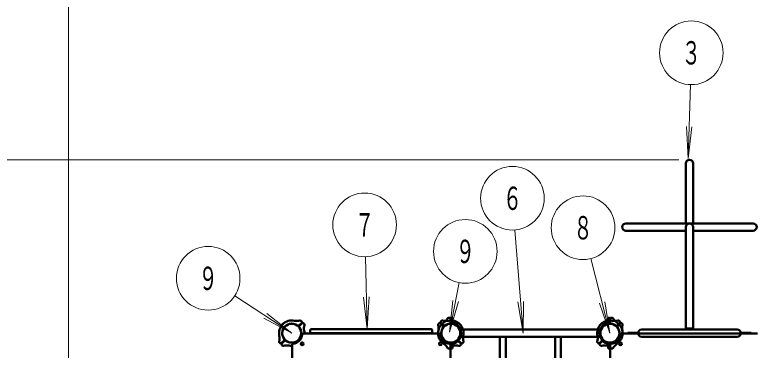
# Model space of a CAD drawing. Units: millimetres on the paper. Extents: x -385 to 0, y -594 to 267.
# Drawn here: x -317.4 to -247.6, y 177.6 to 209.2 of the extents above; entities that cross this region are included whole.
import ezdxf
from ezdxf.enums import TextEntityAlignment as Align

# ---------------------------------------------------------------- set-up
doc = ezdxf.new("R2010")
doc.units = ezdxf.units.MM
doc.layers.add('LY_1', color=7, linetype='Continuous', lineweight=50)
doc.styles.add('ＭＳ ゴシック', font='')
doc.styles.get('ＭＳ ゴシック').set_extended_font_data('MS Gothic')

msp = doc.modelspace()

# ---------------------------------------------------------------- linework, layer by layer
at = {"layer": 'LY_1', "lineweight": 13}
for p, q in [((-312.361, 172.702), (-312.361, 242.542)), ((-312.361, 172.702), (-312.361, 242.542)), ((-253.725, 202.62), (-253.932, 195.675)), ((-253.932, 195.675), (-254.104, 198.671)), ((-253.932, 195.675), (-253.581, 198.655)), ((-254.812, 195.542), (-359.361, 195.542)), ((-254.812, 195.542), (-359.361, 195.542)), ((-270.266, 188.925), (-269.495, 179.193)), ((-284.367, 186.411), (-284.212, 179.625)), ((-263.104, 186.231), (-261.311, 179.202)), ((-275.516, 183.966), (-276.423, 179.299)), ((-296.682, 182.727), (-291.311, 179.202)), ((-284.212, 179.625), (-284.542, 182.607)), ((-284.212, 179.625), (-284.019, 182.619)), ((-276.423, 179.299), (-276.11, 182.282)), ((-276.423, 179.299), (-275.596, 182.182)), ((-269.495, 179.193), (-269.992, 182.151)), ((-269.495, 179.193), (-269.471, 182.193)), ((-261.311, 179.202), (-262.303, 182.033)), ((-261.311, 179.202), (-261.797, 182.162)), ((-291.311, 179.202), (-293.666, 181.06)), ((-291.311, 179.202), (-293.953, 180.623))]:
    msp.add_line(p, q, dxfattribs=at)
at = {"layer": 'LY_1', "color": 140}
for p, q in [((-254.151, 189.542), (-254.151, 195.202)), ((-253.471, 195.202), (-253.471, 189.542)), ((-259.811, 189.542), (-253.811, 189.542)), ((-254.151, 189.202), (-254.151, 179.642)), ((-253.811, 189.542), (-247.811, 189.542)), ((-253.471, 189.202), (-253.471, 179.642)), ((-254.151, 188.862), (-259.811, 188.862)), ((-247.811, 188.862), (-253.471, 188.862)), ((-292.007, 180.18), (-292.009, 180.182)), ((-290.67, 179.886), (-290.337, 180.219)), ((-290.627, 179.843), (-290.294, 180.177)), ((-290.338, 180.277), (-290.444, 180.376)), ((-290.237, 180.176), (-290.137, 180.069)), ((-277.386, 180.176), (-277.486, 180.069)), ((-276.996, 179.843), (-277.329, 180.177)), ((-276.953, 179.886), (-277.286, 180.219)), ((-277.285, 180.277), (-277.179, 180.376)), ((-276.383, 180.65), (-276.54, 180.645)), ((-276.341, 180.139), (-276.341, 180.61)), ((-276.161, 180.642), (-276.281, 180.642)), ((-276.281, 180.131), (-276.281, 180.642)), ((-276.161, 180.2), (-276.161, 180.642)), ((-275.616, 180.18), (-275.614, 180.182)), ((-262.007, 180.18), (-262.009, 180.182)), ((-261.461, 180.2), (-261.461, 180.642)), ((-261.461, 180.642), (-261.341, 180.642)), ((-261.341, 180.131), (-261.341, 180.642)), ((-261.341, 180.139), (-261.341, 180.61)), ((-261.281, 180.139), (-261.281, 180.61)), ((-261.24, 180.65), (-261.083, 180.645)), ((-260.67, 179.886), (-260.337, 180.219)), ((-260.627, 179.843), (-260.294, 180.177)), ((-260.338, 180.277), (-260.444, 180.376)), ((-260.237, 180.176), (-260.137, 180.069)), ((-292.29, 179.897), (-292.292, 179.899)), ((-289.561, 179.482), (-289.561, 179.302)), ((-278.161, 179.582), (-289.461, 179.582)), ((-278.061, 179.482), (-278.061, 179.302)), ((-262.228, 179.542), (-275.395, 179.542)), ((-275.333, 179.897), (-275.331, 179.899)), ((-262.29, 179.897), (-262.292, 179.899)), ((-258.311, 179.542), (-249.311, 179.542)), ((-254.151, 179.642), (-253.471, 179.642)), ((-254.083, 179.642), (-254.083, 179.542)), ((-253.539, 179.642), (-253.539, 179.542)), ((-283.811, 179.172), (-290.219, 179.172)), ((-278.161, 179.202), (-289.461, 179.202)), ((-283.811, 179.172), (-277.404, 179.172)), ((-262.228, 178.862), (-275.395, 178.862)), ((-271.683, 174.536), (-271.683, 178.862)), ((-271.139, 174.702), (-271.139, 178.862)), ((-266.483, 178.862), (-266.483, 174.702)), ((-265.939, 178.862), (-265.939, 174.536)), ((-253.811, 179.172), (-260.219, 179.172)), ((-259.62, 179.234), (-259.62, 179.17)), ((-259.62, 179.234), (-258.65, 179.234)), ((-259.62, 179.17), (-258.65, 179.17)), ((-258.311, 178.862), (-249.311, 178.862)), ((-253.811, 179.172), (-247.404, 179.172)), ((-248.003, 179.234), (-248.973, 179.234)), ((-248.003, 179.17), (-248.973, 179.17)), ((-248.003, 179.234), (-248.003, 179.17)), ((-292.386, 178.228), (-292.494, 178.343)), ((-291.996, 178.56), (-292.329, 178.227)), ((-291.953, 178.518), (-292.286, 178.185)), ((-292.285, 178.127), (-292.17, 178.02)), ((-291.281, 171.702), (-291.281, 178.11)), ((-276.341, 178.264), (-276.341, 177.793)), ((-276.341, 171.702), (-276.341, 178.11)), ((-276.281, 178.273), (-276.281, 177.762)), ((-276.281, 178.264), (-276.281, 177.793)), ((-276.161, 178.204), (-276.161, 177.762)), ((-275.67, 178.518), (-275.337, 178.185)), ((-275.627, 178.56), (-275.294, 178.227)), ((-275.338, 178.127), (-275.453, 178.02)), ((-275.237, 178.228), (-275.129, 178.343)), ((-262.386, 178.228), (-262.494, 178.343)), ((-261.996, 178.56), (-262.329, 178.227)), ((-261.953, 178.518), (-262.286, 178.185)), ((-262.285, 178.127), (-262.17, 178.02)), ((-261.461, 178.204), (-261.461, 177.762)), ((-261.341, 178.273), (-261.341, 177.762)), ((-261.281, 178.264), (-261.281, 177.793)), ((-261.281, 171.702), (-261.281, 178.11)), ((-276.383, 177.753), (-276.54, 177.759)), ((-276.161, 177.762), (-276.281, 177.762)), ((-261.461, 177.762), (-261.341, 177.762)), ((-261.24, 177.753), (-261.083, 177.759))]:
    msp.add_line(p, q, dxfattribs=at)
at = {"layer": 'LY_1', "lineweight": 13}
for centre in [(-253.635, 205.618), (-270.503, 191.916), (-284.436, 189.41), (-263.846, 189.138), (-274.943, 186.911), (-299.19, 184.374)]:
    msp.add_circle(centre, 3, dxfattribs=at)
at = {"layer": 'LY_1', "color": 140}
for centre, radius in [((-291.311, 179.202), 0.89), ((-276.311, 179.202), 0.89), ((-261.311, 179.202), 0.89), ((-290.322, 178.212), 0.13), ((-277.301, 178.212), 0.13), ((-260.322, 178.212), 0.13)]:
    msp.add_circle(centre, radius, dxfattribs=at)
for centre, radius, start, end in [((-253.811, 195.202), 0.34, 0, 180), ((-259.811, 189.202), 0.34, 90, 270), ((-253.811, 189.202), 0.34, 0, 180), ((-247.811, 189.202), 0.34, 270, 90), ((-291.311, 179.202), 1.22, 126.37307, 135), ((-291.311, 179.202), 1.2, 77.72719, 135), ((-292.023, 180.168), 0.02, 45, 126.37307), ((-290.844, 181.352), 1, 257.72719, 287.54116), ((-290.512, 180.303), 0.1, 47, 107.54116), ((-290.365, 180.247), 0.04, 315, 47), ((-290.266, 180.148), 0.04, 43, 135), ((-276.311, 179.202), 1.2, 122.72719, 180), ((-277.357, 180.148), 0.04, 45, 137), ((-277.258, 180.247), 0.04, 133, 225), ((-277.111, 180.303), 0.1, 72.45884, 133), ((-276.779, 181.352), 1, 252.45884, 282.27281), ((-277.501, 181.053), 1, 302.72719, 332.54116), ((-276.525, 180.545), 0.1, 92, 152.54116), ((-276.311, 179.202), 1.2, 45, 102.27281), ((-276.381, 180.61), 0.04, 0, 92), ((-276.381, 180.139), 0.04, 274.27066, 0), ((-276.352, 179.202), 1.016, 274.0072, 85.9928), ((-276.352, 179.202), 0.932, 274.36904, 85.63096), ((-275.6, 180.168), 0.02, 53.62693, 135), ((-276.311, 179.202), 1.22, 45, 53.62693), ((-261.27, 179.202), 1.016, 94.0072, 265.9928), ((-261.27, 179.202), 0.932, 94.36904, 265.63096), ((-261.311, 179.202), 1.22, 126.37307, 135), ((-261.311, 179.202), 1.2, 77.72719, 135), ((-262.023, 180.168), 0.02, 45, 126.37307), ((-261.241, 180.61), 0.04, 88, 180), ((-261.241, 180.139), 0.04, 180, 265.72934), ((-261.098, 180.545), 0.1, 27.45884, 88), ((-260.844, 181.352), 1, 257.72719, 287.54116), ((-260.122, 181.053), 1, 207.45884, 237.27281), ((-261.311, 179.202), 1.2, 0, 57.2728), ((-260.512, 180.303), 0.1, 47, 107.54116), ((-260.365, 180.247), 0.04, 315, 47), ((-260.266, 180.148), 0.04, 43, 135), ((-291.311, 179.202), 1.2, 135, 192.27281), ((-292.278, 179.913), 0.02, 143.62693, 225), ((-291.311, 179.202), 1.22, 135, 143.62693), ((-291.311, 179.202), 0.9, 135, 220.72934), ((-291.311, 179.202), 0.9, 49.27066, 135), ((-290.698, 179.914), 0.04, 229.27066, 315), ((-291.311, 179.202), 0.9, 315, 40.72934), ((-290.599, 179.815), 0.04, 135, 220.72934), ((-289.162, 179.669), 1, 162.45884, 192.27281), ((-290.211, 180.001), 0.1, 342.45884, 43), ((-291.311, 179.202), 1.2, 358.56746, 12.27281), ((-289.461, 179.482), 0.1, 90, 180), ((-278.161, 179.482), 0.1, 0, 90), ((-277.412, 180.001), 0.1, 137, 197.54116), ((-276.311, 179.202), 1.2, 167.72719, 181.43254), ((-278.461, 179.669), 1, 347.72719, 17.54116), ((-276.311, 179.202), 0.9, 94.27066, 180), ((-276.311, 179.202), 0.9, 139.27066, 225), ((-277.024, 179.815), 0.04, 319.27066, 45), ((-276.925, 179.914), 0.04, 225, 310.72934), ((-276.311, 179.202), 0.9, 45, 130.72934), ((-276.311, 179.202), 0.9, 319.27066, 45), ((-276.311, 179.202), 1.2, 347.72719, 45), ((-276.311, 179.202), 1.22, 36.37307, 45), ((-275.345, 179.913), 0.02, 315, 36.37307), ((-261.311, 179.202), 1.2, 135, 192.27281), ((-262.278, 179.913), 0.02, 143.62693, 225), ((-261.311, 179.202), 1.22, 135, 143.62693), ((-261.311, 179.202), 0.9, 135, 220.72934), ((-261.311, 179.202), 0.9, 49.27066, 135), ((-261.311, 179.202), 0.9, 0, 85.72934), ((-260.698, 179.914), 0.04, 229.27066, 315), ((-261.311, 179.202), 0.9, 315, 40.72934), ((-260.599, 179.815), 0.04, 135, 220.72934), ((-259.162, 179.669), 1, 162.45884, 192.27281), ((-260.211, 180.001), 0.1, 342.45884, 43), ((-261.311, 179.202), 1.2, 358.56746, 12.27281), ((-258.311, 179.202), 0.34, 90, 270), ((-249.311, 179.202), 0.34, 270, 90), ((-293.461, 178.734), 1, 342.45884, 12.27281), ((-291.311, 179.202), 1, 276.78718, 353.21282), ((-290.219, 179.072), 0.1, 90, 173.21282), ((-289.461, 179.302), 0.1, 180, 270), ((-278.161, 179.302), 0.1, 270, 0), ((-276.311, 179.202), 1.2, 180, 237.27281), ((-277.404, 179.072), 0.1, 6.78718, 90), ((-276.311, 179.202), 1, 186.78718, 263.21282), ((-276.311, 179.202), 0.9, 180, 265.72934), ((-274.162, 178.734), 1, 167.72719, 197.54116), ((-263.461, 178.734), 1, 342.45884, 12.27281), ((-261.311, 179.202), 0.9, 274.27066, 0), ((-261.311, 179.202), 1, 276.78718, 353.21282), ((-261.311, 179.202), 1.2, 302.72719, 0), ((-260.219, 179.072), 0.1, 90, 173.21282), ((-292.412, 178.403), 0.1, 162.45884, 223), ((-292.357, 178.255), 0.04, 223, 315), ((-292.258, 178.156), 0.04, 135, 227), ((-292.111, 178.101), 0.1, 227, 287.54116), ((-291.779, 177.052), 1, 77.72719, 107.54116), ((-292.024, 178.589), 0.04, 315, 40.72934), ((-291.925, 178.49), 0.04, 49.27066, 135), ((-291.311, 179.202), 0.9, 229.27066, 315), ((-291.311, 179.202), 1.2, 257.72719, 271.43254), ((-291.181, 178.11), 0.1, 96.78718, 180), ((-277.501, 177.351), 1, 27.45884, 57.2728), ((-276.311, 179.202), 0.9, 225, 310.72934), ((-276.441, 178.11), 0.1, 0, 83.21282), ((-276.381, 178.264), 0.04, 0, 85.72934), ((-276.311, 179.202), 1.2, 268.56746, 282.27281), ((-275.844, 177.052), 1, 72.45884, 102.27281), ((-275.698, 178.49), 0.04, 45, 130.72934), ((-275.599, 178.589), 0.04, 139.27066, 225), ((-275.512, 178.101), 0.1, 252.45884, 313), ((-275.365, 178.156), 0.04, 313, 45), ((-275.266, 178.255), 0.04, 225, 317), ((-275.211, 178.403), 0.1, 317, 17.54116), ((-262.412, 178.403), 0.1, 162.45884, 223), ((-262.357, 178.255), 0.04, 223, 315), ((-262.258, 178.156), 0.04, 135, 227), ((-262.111, 178.101), 0.1, 227, 287.54116), ((-261.779, 177.052), 1, 77.72719, 107.54116), ((-262.024, 178.589), 0.04, 315, 40.72934), ((-261.925, 178.49), 0.04, 49.27066, 135), ((-261.311, 179.202), 0.9, 229.27066, 315), ((-261.311, 179.202), 1.2, 257.72719, 271.43254), ((-261.241, 178.264), 0.04, 94.27066, 180), ((-261.181, 178.11), 0.1, 96.78718, 180), ((-260.122, 177.351), 1, 122.72719, 152.54116), ((-276.525, 177.858), 0.1, 207.45884, 268), ((-276.381, 177.793), 0.04, 268, 0), ((-261.241, 177.793), 0.04, 180, 272), ((-261.098, 177.858), 0.1, 272, 332.54116)]:
    msp.add_arc(centre, radius, start, end, dxfattribs=at)

# ---------------------------------------------------------------- texts
at = {"layer": 'LY_1', "style": 'ＭＳ ゴシック', "width": 0.6}
for s, p in [('３', (-253.635, 205.618)), ('６', (-270.503, 191.916)), ('７', (-284.436, 189.41)), ('８', (-263.846, 189.138)), ('９', (-274.943, 186.911)), ('９', (-299.19, 184.374))]:
    msp.add_text(s, height=2.199, dxfattribs=at).set_placement(p, align=Align.MIDDLE_CENTER)

doc.saveas('drawing.dxf')
